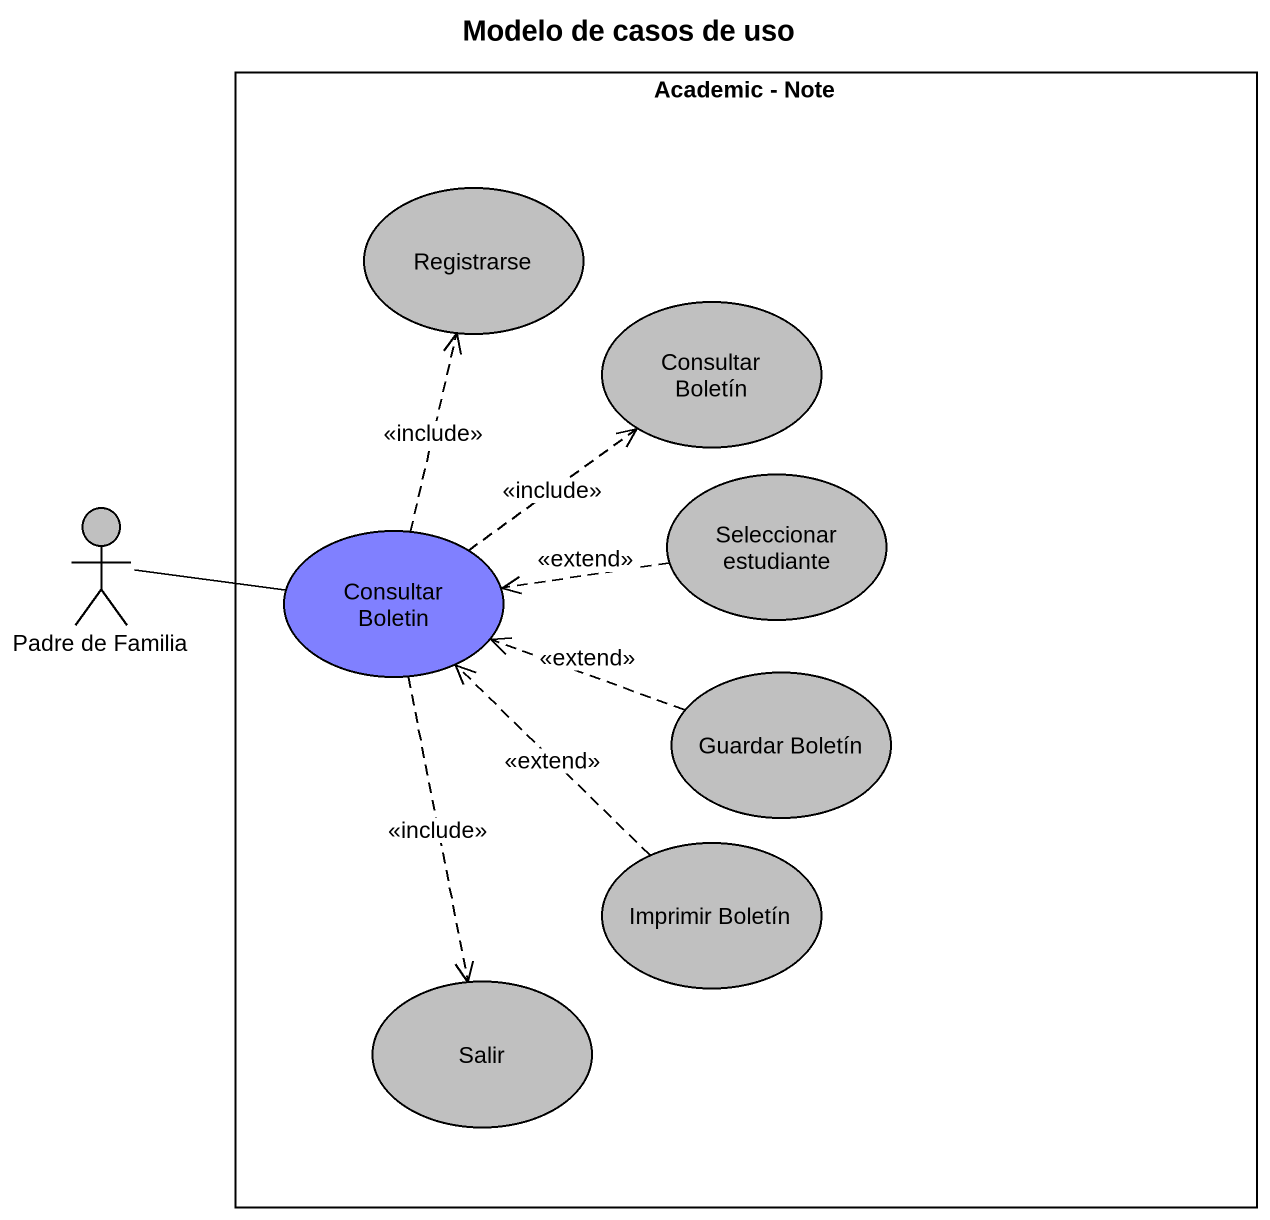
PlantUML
@startuml
title Modelo de casos de uso
rectangle "Academic - Note" as Academic_Note {
  usecase Registrarse #C0C0C0
  usecase "Consultar Boletín" as Consultar_Boletín #C0C0C0
  usecase "Consultar Boletin" as Consultar_Boletin #8080FF
  usecase "Seleccionar estudiante" as Seleccionar_estudiante #C0C0C0
  usecase "Guardar Boletín" as Guardar_Boletín #C0C0C0
  usecase "Imprimir Boletín" as Imprimir_Boletín #C0C0C0
  usecase Salir #C0C0C0
}
actor "Padre de Familia" as Padre_de_Familia #C0C0C0
Padre_de_Familia -right- Consultar_Boletin
Consultar_Boletin .up.> Registrarse : <<include>>
Consultar_Boletin .up.> Consultar_Boletín : <<include>>
Consultar_Boletin ..> Salir : <<include>>
Seleccionar_estudiante .left.> Consultar_Boletin : <<extend>>
Guardar_Boletín .left.> Consultar_Boletin : <<extend>>
Imprimir_Boletín .up.> Consultar_Boletin : <<extend>>
@enduml
